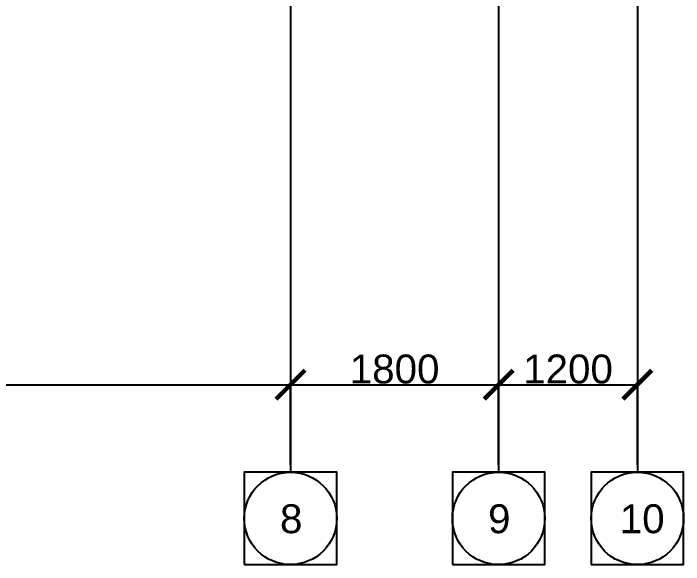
# Model space of a CAD drawing. Header units: metres. Extents: x 0.2 to 41.7, y -0.2 to 56.7.
# Drawn here: x 20.97 to 26.77, y 18.12 to 22.89 of the extents above; entities that cross this region are included whole.
import ezdxf

# ---------------------------------------------------------------- set-up
doc = ezdxf.new("R2010")
doc.units = ezdxf.units.M
doc.linetypes.add('ACAD_ISO04W100', pattern=[30, 24, -3, 0, -3])
for name, color, linetype in [('YOLO_TABLE', 1, 'Continuous'), ('Оси', 30, 'Continuous'), ('Осн надпись', 7, 'Continuous'), ('размеры оси', 163, 'Continuous')]:
    doc.layers.add(name, color=color, linetype=linetype)
doc.styles.get("Standard").update_dxf_attribs({"font": 'arial.ttf'})
doc.dimstyles.new('100', dxfattribs={"dimtxt": 0.25, "dimasz": 0.25, "dimexe": 0.0125, "dimexo": 0.0625, "dimgap": 0.0065, "dimtad": 1, "dimlfac": 1000, "dimtxsty": 'Standard', "dimblk": 'ARCHTICK', "dimcen": 0.25, "dimadec": 0, "dimazin": 0, "dimtfac": 1, "dimtmove": 0, "dimatfit": 3, "dimldrblk": 'ARCHTICK', "dimfxl": 1, "dimarcsym": 0})

# ---------------------------------------------------------------- blocks, each defined once
blk = doc.blocks.new('_ArchTick')
at = {"color": 0, "linetype": 'ByBlock', "const_width": 0.15}
blk.add_lwpolyline([(-0.5, -0.5), (0.5, 0.5)], dxfattribs=at)
blk = doc.blocks.new('*D52')
at = {"layer": 'Defpoints', "color": 0, "transparency": 16777216}
for p in [(23.3715, 19.6764), (11.3715, 18.9192), (23.3715, 18.9192)]:
    blk.add_point(p, dxfattribs=at)
at = {"layer": 'размеры оси', "color": 0, "lineweight": -2, "transparency": 16777216}
for p, q in [((11.3715, 18.9817), (11.3715, 19.6889)), ((11.3715, 19.6764), (23.3715, 19.6764)), ((23.3715, 18.9817), (23.3715, 19.6889))]:
    blk.add_line(p, q, dxfattribs=at)
at = {"layer": 'размеры оси', "color": 0, "lineweight": -2, "transparency": 16777216, "xscale": 0.25, "yscale": 0.25, "zscale": 0.25, "rotation": 180}
blk.add_blockref('_ArchTick', (11.3715, 19.6764), dxfattribs=at)
at = {"layer": 'размеры оси', "color": 0, "lineweight": -2, "transparency": 16777216, "xscale": 0.25, "yscale": 0.25, "zscale": 0.25}
blk.add_blockref('_ArchTick', (23.3715, 19.6764), dxfattribs=at)
at = {"layer": 'размеры оси', "color": 0, "transparency": 16777216, "insert": (17.3715, 19.8105), "char_height": 0.25, "attachment_point": 5}
blk.add_mtext('12000', dxfattribs=at)
blk = doc.blocks.new('*D53')
at = {"layer": 'Defpoints', "color": 0, "transparency": 16777216}
for p in [(25.1715, 19.6764), (23.3715, 18.9192), (25.1715, 18.9192)]:
    blk.add_point(p, dxfattribs=at)
at = {"layer": 'размеры оси', "color": 0, "lineweight": -2, "transparency": 16777216}
for p, q in [((23.3715, 18.9817), (23.3715, 19.6889)), ((23.3715, 19.6764), (25.1715, 19.6764)), ((25.1715, 18.9817), (25.1715, 19.6889))]:
    blk.add_line(p, q, dxfattribs=at)
at = {"layer": 'размеры оси', "color": 0, "lineweight": -2, "transparency": 16777216, "xscale": 0.25, "yscale": 0.25, "zscale": 0.25, "rotation": 180}
blk.add_blockref('_ArchTick', (23.3715, 19.6764), dxfattribs=at)
at = {"layer": 'размеры оси', "color": 0, "lineweight": -2, "transparency": 16777216, "xscale": 0.25, "yscale": 0.25, "zscale": 0.25}
blk.add_blockref('_ArchTick', (25.1715, 19.6764), dxfattribs=at)
at = {"layer": 'размеры оси', "color": 0, "transparency": 16777216, "insert": (24.2715, 19.8105), "char_height": 0.25, "attachment_point": 5}
blk.add_mtext('1800', dxfattribs=at)
blk = doc.blocks.new('*D54')
at = {"layer": 'Defpoints', "color": 0, "transparency": 16777216}
for p in [(26.3715, 19.6764), (25.1715, 18.9192), (26.3715, 18.9192)]:
    blk.add_point(p, dxfattribs=at)
at = {"layer": 'размеры оси', "color": 0, "lineweight": -2, "transparency": 16777216}
for p, q in [((25.1715, 18.9817), (25.1715, 19.6889)), ((25.1715, 19.6764), (26.3715, 19.6764)), ((26.3715, 18.9817), (26.3715, 19.6889))]:
    blk.add_line(p, q, dxfattribs=at)
at = {"layer": 'размеры оси', "color": 0, "lineweight": -2, "transparency": 16777216, "xscale": 0.25, "yscale": 0.25, "zscale": 0.25, "rotation": 180}
blk.add_blockref('_ArchTick', (25.1715, 19.6764), dxfattribs=at)
at = {"layer": 'размеры оси', "color": 0, "lineweight": -2, "transparency": 16777216, "xscale": 0.25, "yscale": 0.25, "zscale": 0.25}
blk.add_blockref('_ArchTick', (26.3715, 19.6764), dxfattribs=at)
at = {"layer": 'размеры оси', "color": 0, "transparency": 16777216, "insert": (25.7715, 19.8105), "char_height": 0.25, "attachment_point": 5}
blk.add_mtext('1200', dxfattribs=at)

msp = doc.modelspace()

# ---------------------------------------------------------------- linework, layer by layer
at = {"layer": 'YOLO_TABLE'}
for points in [[(22.971492, 18.119165), (23.771492, 18.119165), (23.771492, 18.919165), (22.971492, 18.919165)], [(24.771492, 18.119165), (25.571492, 18.119165), (25.571492, 18.919165), (24.771492, 18.919165)], [(25.971492, 18.119165), (26.771492, 18.119165), (26.771492, 18.919165), (25.971492, 18.919165)]]:
    msp.add_lwpolyline(points, close=True, dxfattribs=at)
at = {"layer": 'Оси', "linetype": 'ACAD_ISO04W100', "ltscale": 40}
for p, q in [((23.371492, 53.859134), (23.371492, 18.919165)), ((25.171492, 53.859134), (25.171492, 18.919165)), ((26.371492, 53.859134), (26.371492, 18.919165))]:
    msp.add_line(p, q, dxfattribs=at)
at = {"layer": 'Осн надпись', "ltscale": 40}
for centre in [(23.371492, 18.519165), (25.171492, 18.519165), (26.371492, 18.519165)]:
    msp.add_circle(centre, 0.4, dxfattribs=at)

# ---------------------------------------------------------------- texts
at = {"layer": 'Осн надпись', "char_height": 0.25, "width": 0.25, "attachment_point": 1}
for s, insert in [('8', (23.280059, 18.641047)), ('9', (25.080059, 18.641047)), ('10', (26.218952, 18.641047))]:
    msp.add_mtext(s, dxfattribs=dict(at, insert=insert))

# ---------------------------------------------------------------- dimensions: what is measured, and where the dimension line sits
at = {"layer": 'размеры оси'}
for base, p1, p2, picture, middle in [((23.371492, 19.676359), (11.371492, 18.919165), (23.371492, 18.919165), '*D52', (17.371492, 19.810502)), ((25.171492, 19.676359), (23.371492, 18.919165), (25.171492, 18.919165), '*D53', (24.271492, 19.810502)), ((26.371492, 19.676359), (25.171492, 18.919165), (26.371492, 18.919165), '*D54', (25.771492, 19.810502))]:
    dim = msp.add_linear_dim(base=base, p1=p1, p2=p2, dimstyle='100', override={"dimtmove": 1, "dimfxl": 0}, dxfattribs=at)
    dim.commit()
    dim.dimension.update_dxf_attribs({"geometry": picture, "text_midpoint": middle})

doc.saveas('drawing.dxf')
